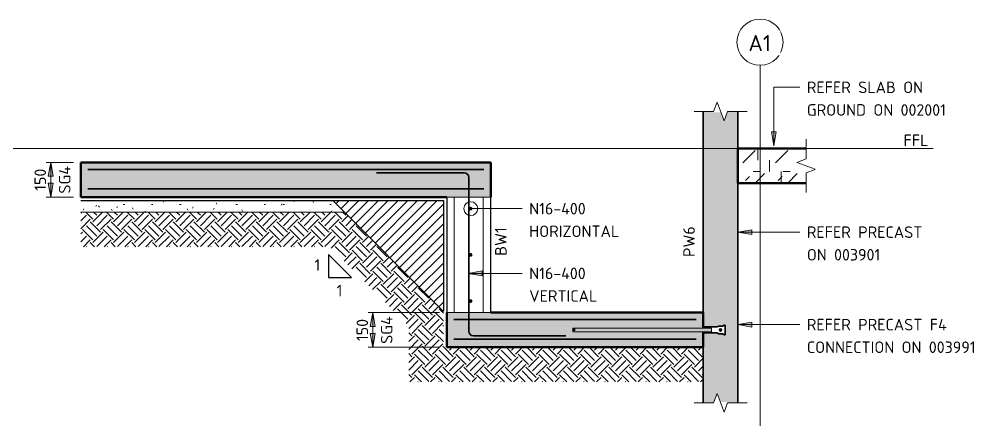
# Model space of a CAD drawing. Header units: millimetres. Extents: x 1405 to 26650, y -1062 to 5760.
# Drawn here: x 10264 to 14397, y 4000 to 5760 of the extents above; entities that cross this region are included whole.
import ezdxf

# ---------------------------------------------------------------- set-up
doc = ezdxf.new("R2010")
doc.units = ezdxf.units.MM
doc.linetypes.add('Hidden', pattern=[4, 3, -1])
for name, color, linetype, lineweight in [('A-000-T_TEXT', 231, 'Continuous', 13), ('A-010-D_DIM', 211, 'Continuous', 13), ('A-010-D_DIM-20', 211, 'Continuous', 13), ('A-010-M_LINE', 90, 'Continuous', 13), ('A-200-A_WALL', 211, 'Continuous', 18), ('A-200-M_WALL', 113, 'Continuous', 13), ('A-200-M_WALL_EXT', 113, 'Continuous', 13), ('A-200-M_WALL_PAT', 111, 'Continuous', 13), ('A-230-H-FLOOR', 190, 'Continuous', 13), ('A-230-M_FLOOR', 192, 'Continuous', 13), ('Z-000-T_TEXT', 131, 'Continuous', 18), ('Z-030-M_GRID', 191, 'Continuous', 13), ('Z-033_T_GRIDREF', 31, 'Continuous', 13), ('Z-060-M_DETAIL', 92, 'Continuous', 25), ('Z-230-A_LEVEL', 51, 'Continuous', 13), ('Z-230_A_LEVEL', 51, 'Continuous', 18)]:
    doc.layers.add(name, color=color, linetype=linetype, lineweight=lineweight)
doc.styles.add('ISOCPEUR_1', font='isocpeur.ttf', dxfattribs={"height": 50})
doc.styles.add('ISOCPEUR_5', font='isocpeur.ttf', dxfattribs={"height": 70})
doc.dimstyles.new('2_5___Arrow___Transparent', dxfattribs={"dimscale": 304.8, "dimtxt": 49.799059, "dimasz": 0.19685, "dimexe": 0.065617, "dimexo": 0.104987, "dimgap": 0.016404, "dimtad": 1, "dimdec": 0, "dimzin": 0, "dimdsep": 46, "dimtxsty": 'ISOCPEUR_1', "dimsah": 1, "dimcen": 0.09, "dimadec": 0, "dimazin": 0, "dimtfac": 1, "dimtdec": 4, "dimtix": 1, "dimtmove": 0, "dimatfit": 3, "dimfxl": 1, "dimtvp": 1, "dimtolj": 1, "dimtzin": 0, "dimlwd": 18, "dimlwe": 18, "dimarcsym": 2})

# ---------------------------------------------------------------- blocks, each defined once
blk = doc.blocks.new('FE1 - FE20095 SECTION-4121781-002901 -SECTION GF1')
at = {"layer": 'Z-060-M_DETAIL', "lineweight": 18}
blk.add_hatch(color=256, dxfattribs=at).paths.add_polyline_path([(-1023426.1, 4409), (-1023424.5, 4409.2), (-1023423.1, 4409.8), (-1023421.8, 4410.8), (-1023420.9, 4412), (-1023420.3, 4413.4), (-1023420.1, 4415), (-1023420.3, 4416.6), (-1023420.9, 4418), (-1023421.8, 4419.2), (-1023423.1, 4420.2), (-1023424.5, 4420.8), (-1023426.1, 4421), (-1023427.6, 4420.8), (-1023429.1, 4420.2), (-1023430.3, 4419.2), (-1023431.3, 4418), (-1023431.9, 4416.6), (-1023432.1, 4415), (-1023431.9, 4413.4), (-1023431.3, 4412), (-1023430.3, 4410.8), (-1023429.1, 4409.8), (-1023427.5, 4409.2)])
at = {"layer": 'Z-060-M_DETAIL', "lineweight": 35}
for p, q in [((-1023439.1, 4428), (-1023501.1, 4428)), ((-1023501.1, 4428), (-1023501.1, 4423)), ((-1023436.1, 4431), (-1023439.1, 4428)), ((-1023416.1, 4431), (-1023436.1, 4431)), ((-1023411.1, 4436), (-1023416.1, 4431)), ((-1023406.1, 4436), (-1023411.1, 4436)), ((-1023406.1, 4394), (-1023406.1, 4436)), ((-1023501.1, 4407), (-1023501.1, 4402)), ((-1023501.1, 4402), (-1023439.6, 4402)), ((-1023439.6, 4402), (-1023436.1, 4399)), ((-1023436.1, 4399), (-1023416.1, 4399)), ((-1023416.1, 4399), (-1023411.1, 4394)), ((-1023411.1, 4394), (-1023406.1, 4394))]:
    blk.add_line(p, q, dxfattribs=at)
at = {"layer": 'Z-060-M_DETAIL', "lineweight": 18}
for start, end in [(90, 270), (270, 90)]:
    blk.add_arc((-1023426.1, 4415), 6, start, end, dxfattribs=at)
blk = doc.blocks.new('NRP_Break Line _v2_ - Section-4164551-002901 -SECTION GF1')
at = {"layer": 'Z-060-M_DETAIL', "lineweight": 18}
for p, q in [((-1023456.1, 4100), (-1023501.1, 4100)), ((-1023351.1, 4100), (-1023396.1, 4100))]:
    blk.add_line(p, q, dxfattribs=at)
blk = doc.blocks.new('NRP_Break Line _v2_ - Section-4247268-002901 -SECTION GF1')
at = {"layer": 'Z-060-M_DETAIL', "lineweight": 18}
for p, q in [((-1023056.1, 5155), (-1023056.1, 5200)), ((-1023056.1, 5050), (-1023056.1, 5095))]:
    blk.add_line(p, q, dxfattribs=at)
blk = doc.blocks.new('NRP_Reinf Bar Section _v2_ - N16-938907-002901 -SECTION GF1')
at = {"layer": 'Z-060-M_DETAIL', "lineweight": 13}
blk.add_hatch(color=226, dxfattribs=at).paths.add_polyline_path([(-1024508, 4732), (-1024506, 4732.3), (-1024504, 4733.1), (-1024502.4, 4734.3), (-1024501.1, 4736), (-1024500.3, 4737.9), (-1024500, 4740), (-1024500.3, 4742.1), (-1024501.1, 4744), (-1024502.4, 4745.7), (-1024504, 4746.9), (-1024506, 4747.7), (-1024508, 4748), (-1024510.1, 4747.7), (-1024512, 4746.9), (-1024513.7, 4745.7), (-1024515, 4744), (-1024515.8, 4742.1), (-1024516, 4740), (-1024515.8, 4737.9), (-1024515, 4736), (-1024513.7, 4734.3), (-1024512, 4733.1), (-1024510.1, 4732.3)])
blk = doc.blocks.new('Grid - NRP_Grid-Head-320187-002901 -SECTION GF1')
at = {"layer": 'Z-033_T_GRIDREF'}
blk.add_circle((-1023255.2, 5660), 100, dxfattribs=at)
blk = doc.blocks.new('DIMBLOCK23-002901 -SECTION GF1')
at = {"layer": 'A-010-D_DIM-20', "lineweight": 18}
for points in [[(10400.5, 5140), (10389.9, 5080), (10411.1, 5080)], [(10400.5, 4990), (10411.1, 5050), (10389.9, 5050)]]:
    blk.add_hatch(color=256, dxfattribs=at).paths.add_polyline_path(points)
for p, q in [((10400.5, 5140), (10380.5, 5140)), ((10400.5, 5140), (10389.9, 5080)), ((10400.5, 4990), (10400.5, 5140)), ((10411.1, 5080), (10400.5, 5140)), ((10400.5, 5140), (10498.6, 5140)), ((10389.9, 5080), (10411.1, 5080)), ((10411.1, 5050), (10389.9, 5050)), ((10389.9, 5050), (10400.5, 4990)), ((10400.5, 4990), (10411.1, 5050)), ((10400.5, 4990), (10380.5, 4990)), ((10400.5, 4990), (10498.6, 4990))]:
    blk.add_line(p, q, dxfattribs=at)
at = {"layer": 'A-010-D_DIM-20', "color": 0, "lineweight": 18, "char_height": 50, "attachment_point": 1, "rotation": 90, "line_spacing_factor": 1.149209, "style": 'ISOCPEUR_1'}
for s, insert, width in [('150', (10330.2, 5017.1), 114.921), ('SG4', (10436, 5004.7), 144.8)]:
    blk.add_mtext(s, dxfattribs=dict(at, insert=insert, width=width))
blk = doc.blocks.new('DIMBLOCK24-002901 -SECTION GF1')
at = {"layer": 'A-010-D_DIM-20', "lineweight": 18}
for points in [[(11794.5, 4490), (11783.9, 4430), (11805.1, 4430)], [(11794.5, 4340), (11805.1, 4400), (11783.9, 4400)]]:
    blk.add_hatch(color=256, dxfattribs=at).paths.add_polyline_path(points)
for p, q in [((11794.5, 4490), (11774.5, 4490)), ((11794.5, 4490), (11783.9, 4430)), ((11794.5, 4490), (11794.5, 4340)), ((11805.1, 4430), (11794.5, 4490)), ((11794.5, 4490), (12083.2, 4490)), ((11783.9, 4430), (11805.1, 4430)), ((11805.1, 4400), (11783.9, 4400)), ((11783.9, 4400), (11794.5, 4340)), ((11794.5, 4340), (11805.1, 4400)), ((11794.5, 4340), (11774.5, 4340)), ((11794.5, 4340), (12083.2, 4340))]:
    blk.add_line(p, q, dxfattribs=at)
at = {"layer": 'A-010-D_DIM-20', "color": 0, "lineweight": 18, "char_height": 50, "attachment_point": 1, "rotation": 90, "line_spacing_factor": 1.149209, "style": 'ISOCPEUR_1'}
for s, insert, width in [('SG4', (11829.9, 4354.7), 144.8), ('150', (11724.2, 4367.1), 114.921)]:
    blk.add_mtext(s, dxfattribs=dict(at, insert=insert, width=width))

msp = doc.modelspace()

# ---------------------------------------------------------------- hatches: boundary and pattern name
at = {"layer": 'A-000-T_TEXT', "lineweight": 18}
for points in [[(13530.8, 5212.1), (13541.4, 5272.1), (13520.2, 5272.1)], [(13375.3, 4838.2), (13435.3, 4827.7), (13435.3, 4848.8)], [(12207.8, 4659.9), (12267.8, 4649.3), (12267.8, 4670.5)], [(13375.3, 4438.2), (13435.3, 4427.7), (13435.3, 4448.8)]]:
    msp.add_hatch(color=7, dxfattribs=at).paths.add_polyline_path(points)
at = {"layer": 'A-200-M_WALL_PAT'}
msp.add_hatch(color=256, dxfattribs=at).paths.add_polyline_path([(13375.2, 4100), (13375.2, 5360), (13330.2, 5360), (13315.2, 5320), (13301.3, 5357), (13269, 5357), (13270.2, 5360), (13225.2, 5360), (13225.2, 4428), (13287.2, 4428), (13290.2, 4431), (13310.2, 4431), (13315.2, 4436), (13320.2, 4436), (13320.2, 4394), (13315.2, 4394), (13310.2, 4399), (13290.2, 4399), (13286.6, 4402), (13225.2, 4402), (13225.2, 4100), (13270.2, 4100), (13285.2, 4140), (13299, 4103), (13331.3, 4103), (13330.2, 4100), (13331.3, 4100)])
at = {"layer": 'A-230-H-FLOOR'}
h = msp.add_hatch(dxfattribs=at)
h.set_pattern_fill('FP_6', color=55, style=0, pattern_type=2)
h.set_pattern_definition([(45, (54361.67, 0), (-141.42136, 0), [75, -300]), (45, (54461.67, 100), (-141.42136, 0), [75, -300]), (45, (54561.67, -30), (-141.42136, 0), [25, -200]), (90, (54561.67, 50), (-50, 50), [50, -200]), (315, (54561.67, 100), (0, 282.8427), [50, -300]), (0, (54461.67, 100), (200, 200), [30, -100]), (0, (54211.67, 200), (200, 200), [30, -200])])
h.paths.add_polyline_path([(13375.2, 5050), (13670.2, 5050), (13670.2, 5095), (13667.2, 5093.9), (13667.2, 5126.1), (13630.2, 5140), (13670.2, 5155), (13670.2, 5200), (13375.2, 5200)])
for points in [[(10530.6, 4990), (12305.2, 4990), (12305.2, 5140), (10530.6, 5140)], [(12888.5, 4340), (13225.2, 4340), (13225.2, 4407), (12660.2, 4407), (12660.2, 4423), (13225.2, 4423), (13225.2, 4490), (12115.2, 4490), (12115.2, 4340), (12660.2, 4340)]]:
    msp.add_hatch(color=256, dxfattribs=at).paths.add_polyline_path(points)
at = {"layer": 'Z-060-M_DETAIL', "lineweight": 18}
h = msp.add_hatch(dxfattribs=at)
h.set_pattern_fill('FP_9', color=8, style=0, pattern_type=2)
h.set_pattern_definition([(0, (54361.67, 0), (162.56, 40.64), [6.706, -115.214, 6.706, -115.214, -650.24]), (0, (54361.67, 0), (162.56, 40.64), [-243.84, 6.706, -237.134, 6.706, -115.214, -284.48]), (0, (54361.67, 0), (162.56, 40.64), [-609.6, 6.706, -74.574, 6.706, -196.494]), (120, (54422.63, 20.32), (-116.475272, 120.46109), [6.706, -115.214, 6.706, -115.214, -650.24]), (120, (54422.63, 20.32), (-116.475272, 120.46109), [-243.84, 6.706, -237.134, 6.706, -115.214, -284.48]), (120, (54422.63, 20.32), (-116.475272, 120.46109), [-609.6, 6.706, -74.574, 6.706, -196.494]), (240, (54442.95, 101.6), (-46.084728, -161.10109), [6.706, -115.214, 6.706, -765.454]), (240, (54442.95, 101.6), (-46.084728, -161.10109), [-128.626, -115.214, 6.706, -237.134, -406.4]), (240, (54442.95, 101.6), (-46.084728, -161.10109), [-487.68, 6.706, -115.214, 6.706, -277.774]), (240, (54442.95, 101.6), (-46.084728, -161.10109), [-616.306, -74.574, 6.706, -196.494])])
h.paths.add_polyline_path([(10530.6, 4975), (10530.6, 4925), (11671, 4925), (11621.1, 4975)])
h = msp.add_hatch(dxfattribs=at)
h.set_pattern_fill('FP_8', color=8, style=0, pattern_type=2)
h.set_pattern_definition([(45, (54361.668, 0), (-21.213203, 21.213203), [])])
h.paths.add_polyline_path([(12100.4, 4495), (12100.4, 4975), (11621.1, 4975), (12068, 4527.4)])
h = msp.add_hatch(dxfattribs=at)
h.set_pattern_fill('FP_7', color=31, style=0, pattern_type=2)
h.set_pattern_definition([(315, (54361.67, 0), (89.80256, 0), [63.5, -63.5]), (315, (54378.51, 16.84), (89.80256, 0), [63.5, -63.5]), (315, (54395.35, 33.68), (89.80256, 0), [63.5, -63.5]), (45, (54406.575, 33.68), (0, 89.80256), [63.5, -63.5]), (45, (54423.415, 16.84), (0, 89.80256), [63.5, -63.5]), (45, (54440.255, 0), (0, 89.80256), [63.5, -63.5])])
h.paths.add_polyline_path([(13225.2, 4190), (13225.2, 4340), (12100.4, 4340), (12100.4, 4495), (11671, 4925), (10530.6, 4925), (10530.6, 4775), (11608.8, 4775), (11950.4, 4432.9), (11950.4, 4190), (12888.5, 4190)])
at = {"layer": 'Z-060-M_DETAIL'}
msp.add_hatch(color=7, dxfattribs=at).paths.add_polyline_path([(12660.2, 4407), (13260.2, 4407), (13260.2, 4423), (12660.2, 4423)])

# ---------------------------------------------------------------- linework, layer by layer
at = {"layer": 'A-000-T_TEXT', "color": 250, "lineweight": 18}
for p, q in [((13530.8, 5464.9), (13643.7, 5464.9)), ((13530.8, 5212.1), (13530.8, 5464.9)), ((13541.4, 5272.1), (13520.2, 5272.1)), ((13520.2, 5272.1), (13530.8, 5212.1)), ((13530.8, 5212.1), (13541.4, 5272.1)), ((12218.8, 4939.9), (12441.9, 4939.9)), ((13435.3, 4848.8), (13375.3, 4838.2)), ((13375.3, 4838.2), (13435.3, 4827.7)), ((13375.3, 4838.2), (13643.7, 4838.2)), ((13435.3, 4827.7), (13435.3, 4848.8)), ((12267.8, 4670.5), (12207.8, 4659.9)), ((12267.8, 4649.3), (12267.8, 4670.5)), ((12207.8, 4659.9), (12267.8, 4649.3)), ((12207.8, 4659.9), (12441.9, 4659.9)), ((13435.3, 4448.8), (13375.3, 4438.2)), ((13375.3, 4438.2), (13435.3, 4427.7)), ((13375.3, 4438.2), (13643.7, 4438.2)), ((13435.3, 4427.7), (13435.3, 4448.8))]:
    msp.add_line(p, q, dxfattribs=at)
msp.add_circle((12218.8, 4939.9), 30, dxfattribs=at)
at = {"layer": 'A-010-M_LINE', "linetype": 'Hidden', "lineweight": 35}
for p, q in [((12275.2, 5110), (10560.6, 5110)), ((12275.2, 5025), (10560.6, 5025)), ((13195.2, 4460), (12145.2, 4460)), ((13195.2, 4375), (12145.2, 4375))]:
    msp.add_line(p, q, dxfattribs=at)
at = {"layer": 'A-010-M_LINE', "lineweight": 35}
for p, q in [((12190.2, 5095), (11810.2, 5095)), ((12210.2, 4410), (12210.2, 5075)), ((12230.2, 4390), (12630.2, 4390))]:
    msp.add_line(p, q, dxfattribs=at)
at = {"layer": 'A-010-M_LINE', "linetype": 'Hidden', "lineweight": 25}
for p, q in [((10530.6, 4975), (12100.4, 4975)), ((12100.4, 4975), (12100.4, 4495))]:
    msp.add_line(p, q, dxfattribs=at)
at = {"layer": 'A-010-M_LINE', "lineweight": 18}
for p, q in [((11621.1, 4975), (12100.4, 4495)), ((10530.6, 4925), (11671, 4925)), ((13260.2, 4423), (12660.2, 4423)), ((12660.2, 4423), (12660.2, 4407)), ((13260.2, 4407), (13260.2, 4423)), ((12660.2, 4407), (13260.2, 4407))]:
    msp.add_line(p, q, dxfattribs=at)
at = {"layer": 'A-010-M_LINE', "lineweight": 25}
for p, q in [((11703, 4641.6), (11603, 4741.6)), ((11603, 4741.6), (11603, 4641.6)), ((11603, 4641.6), (11703, 4641.6))]:
    msp.add_line(p, q, dxfattribs=at)
at = {"layer": 'A-010-M_LINE', "lineweight": 50}
msp.add_line((12660.2, 4415), (12670.2, 4415), dxfattribs=at)
at = {"layer": 'A-010-M_LINE', "lineweight": 35}
for centre, start, end in [((12190.2, 5075), 0, 90), ((12230.2, 4410), 180, 270)]:
    msp.add_arc(centre, 20, start, end, dxfattribs=at)
at = {"layer": 'A-200-M_WALL'}
for p, q in [((12305.1, 4990), (12115.2, 4990)), ((12147.2, 4490), (12147.2, 4990)), ((12273.2, 4490), (12273.2, 4990)), ((12115.2, 4490), (12305.2, 4490))]:
    msp.add_line(p, q, dxfattribs=at)
at = {"layer": 'A-200-M_WALL_EXT', "lineweight": 35}
for p, q in [((13225.2, 5360), (13225.2, 4428)), ((13375.2, 4100), (13375.2, 5360)), ((13225.2, 4402), (13225.2, 4100))]:
    msp.add_line(p, q, dxfattribs=at)
at = {"layer": 'A-200-M_WALL_EXT', "lineweight": 25}
for p, q in [((12115.2, 4990), (12115.2, 4490)), ((12305.2, 4490), (12305.2, 4990))]:
    msp.add_line(p, q, dxfattribs=at)
at = {"layer": 'A-230-M_FLOOR', "lineweight": 50}
for p, q in [((13670.2, 5200), (13375.2, 5200)), ((13375.2, 5200), (13375.2, 5050)), ((12305.2, 5140), (10530.6, 5140)), ((10530.6, 5140), (10530.6, 4990)), ((12305.2, 4990), (12305.2, 5140)), ((13375.2, 5050), (13670.2, 5050)), ((10530.6, 4990), (12115.2, 4990)), ((12115.2, 4490), (12115.2, 4340)), ((13225.2, 4490), (12305.2, 4490)), ((13225.2, 4428), (13225.2, 4490)), ((13225.2, 4340), (13225.2, 4402)), ((12115.2, 4340), (13225.2, 4340))]:
    msp.add_line(p, q, dxfattribs=at)
at = {"layer": 'Z-000-T_TEXT'}
for p, q in [((13270.2, 5360), (13285.2, 5400)), ((13285.2, 5400), (13315.2, 5320)), ((13225.2, 5360), (13185.2, 5360)), ((13315.2, 5320), (13330.2, 5360)), ((13375.2, 5360), (13415.2, 5360)), ((13670.2, 5200), (13670.2, 5240)), ((13630.2, 5140), (13670.2, 5155)), ((13709, 5110.4), (13630.2, 5140)), ((13670.2, 5095), (13709, 5109.6)), ((13670.2, 5050), (13670.2, 5010)), ((13285.2, 4140), (13270.2, 4100)), ((13315.2, 4060), (13285.2, 4140)), ((13225.2, 4100), (13185.2, 4100)), ((13330.2, 4100), (13315.2, 4060)), ((13375.2, 4100), (13415.2, 4100))]:
    msp.add_line(p, q, dxfattribs=at)
at = {"layer": 'Z-030-M_GRID'}
msp.add_line((13471, 4000), (13471, 5560), dxfattribs=at)
at = {"layer": 'Z-230-A_LEVEL'}
msp.add_line((9915.3, 5200), (14220.7, 5200), dxfattribs=at)

# ---------------------------------------------------------------- block references
at = {"layer": 'Z-033_T_GRIDREF'}
msp.add_blockref('Grid - NRP_Grid-Head-320187-002901 -SECTION GF1', (1036726.2, 0), dxfattribs=at)
at = {"layer": 'Z-060-M_DETAIL', "lineweight": 18, "rotation": 180}
msp.add_blockref('NRP_Break Line _v2_ - Section-4164551-002901 -SECTION GF1', (-1010125.9, 9460), dxfattribs=at)
at = {"layer": 'Z-060-M_DETAIL', "lineweight": 18}
for name in ['NRP_Break Line _v2_ - Section-4247268-002901 -SECTION GF1', 'FE1 - FE20095 SECTION-4121781-002901 -SECTION GF1', 'NRP_Break Line _v2_ - Section-4164551-002901 -SECTION GF1']:
    msp.add_blockref(name, (1036726.2, 0), dxfattribs=at)
at = {"layer": 'Z-060-M_DETAIL', "color": 226, "lineweight": 13}
for p in [(1036726.2, 200), (1036726.2, 0), (1036726.2, -200)]:
    msp.add_blockref('NRP_Reinf Bar Section _v2_ - N16-938907-002901 -SECTION GF1', p, dxfattribs=at)

# ---------------------------------------------------------------- texts
at = {"layer": 'A-000-T_TEXT', "color": 7, "lineweight": 18, "char_height": 50, "attachment_point": 1, "style": 'ISOCPEUR_1'}
for s, insert, width in [('REFER SLAB ON ', (13673.7, 5489.9), 626.92), ('GROUND ON 002001', (13673.7, 5392), 705.485), ('N16-400 ', (12471.9, 4964.9), 336.709), ('HORIZONTAL', (12471.9, 4867), 452.152), ('REFER PRECAST ', (13673.7, 4863.2), 633.333), ('ON 003901', (13673.7, 4765.4), 380), ('1', (11542, 4721), 30.464), ('N16-400 ', (12471.9, 4684.9), 336.709), ('1', (11638.2, 4610.2), 30.464), ('VERTICAL', (12471.9, 4587), 352.743), ('REFER PRECAST F4 ', (13673.7, 4463.2), 761.603), ('CONNECTION ON 003991', (13673.7, 4365.4), 852.995)]:
    msp.add_mtext(s, dxfattribs=dict(at, insert=insert, width=width))
at = {"layer": 'A-200-A_WALL', "lineweight": 13, "char_height": 50, "attachment_point": 1, "rotation": 90, "style": 'ISOCPEUR_1'}
for s, insert, width in [('BW1', (12323.9, 4736), 145.907), ('PW6', (13138.7, 4730.5), 158.734)]:
    msp.add_mtext(s, dxfattribs=dict(at, insert=insert, width=width))
at = {"layer": 'Z-230_A_LEVEL', "lineweight": 13, "insert": (14092.1, 5260.6), "char_height": 50, "width": 129.873, "attachment_point": 1, "style": 'ISOCPEUR_1'}
msp.add_mtext('FFL', dxfattribs=at)

# ---------------------------------------------------------------- dimensions: what is measured, and where the dimension line sits
at = {"layer": 'A-010-D_DIM', "lineweight": 18}
for base, p1, p2, picture, middle in [((10400.5, 5140), (10530.6, 4990), (10530.6, 5140), 'DIMBLOCK23-002901 -SECTION GF1', (10400.5, 5065)), ((11794.5, 4340), (12115.2, 4490), (12115.2, 4340), 'DIMBLOCK24-002901 -SECTION GF1', (11794.5, 4415))]:
    dim = msp.add_linear_dim(base=base, p1=p1, p2=p2, angle=90, text='<>\\XSG4', dimstyle='2_5___Arrow___Transparent', override={"dimpost": '<>', "dimfxl": 150}, dxfattribs=at)
    dim.commit()
    dim.dimension.update_dxf_attribs({"geometry": picture, "text_midpoint": middle})

# ---------------------------------------------------------------- next in the draw order: texts
at = {"layer": 'Z-033_T_GRIDREF', "insert": (13420.6, 5691.2), "char_height": 70, "width": 120.253, "attachment_point": 1, "style": 'ISOCPEUR_5', "bg_fill": 3, "box_fill_scale": 1.25, "bg_fill_color": 256, "bg_fill_true_color": 13158600, "bg_fill_transparency": 0}
msp.add_mtext('A1', dxfattribs=at)

doc.saveas('drawing.dxf')
